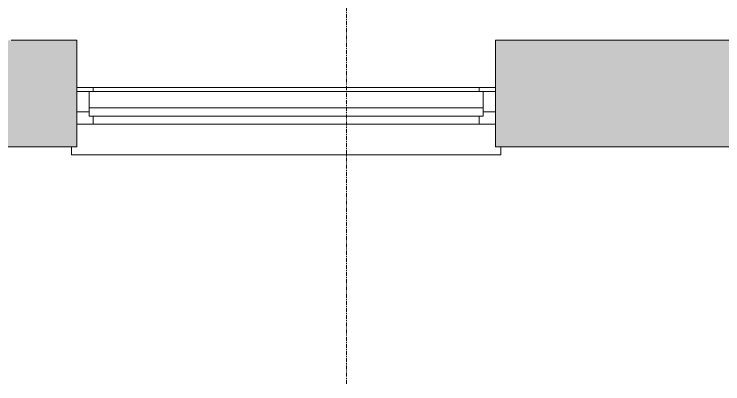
# Model space of a CAD drawing. Header units: inches. Extents: x 29752 to 31446, y 4278 to 5722.
# Drawn here: x 31050.8 to 31137.3, y 4277.8 to 4322.9 of the extents above; entities that cross this region are included whole.
import ezdxf

# ---------------------------------------------------------------- set-up
doc = ezdxf.new("R2010")
doc.units = ezdxf.units.IN
doc.header["$MEASUREMENT"] = 0
doc.linetypes.add('Grid Line 1_2_', pattern=[0.875, 0.5, -0.125, 0.125, -0.125])
for name, color, linetype, lineweight in [('1900 Duke Street_2nd Flr_LINKED_dwg', 8, 'Continuous', 9), ('A-GLAZ-CURT', 52, 'Continuous', 9), ('A-GLAZ-CWMG', 51, 'Continuous', 9), ('A-WALL', 113, 'Continuous', 13), ('A-WALL-PATT', 111, 'Continuous', 13), ('AE-GLAZING', 7, 'Continuous', 9), ('AE-SILL', 7, 'Continuous', 9), ('S-GRID', 1, 'Continuous', 9)]:
    doc.layers.add(name, color=color, linetype=linetype, lineweight=lineweight)

# ---------------------------------------------------------------- blocks, each defined once
blk = doc.blocks.new('1900 Duke Street_2nd Flr_LINKED_dwg-5565117-FIRST FLOOR POWER _ SIGNAL')
at = {"layer": 'AE-GLAZING'}
for p, q in [((1961.875, -64.875), (2009, -64.875)), ((1959.875, -69.375), (1961.875, -69.375)), ((2009, -69.375), (2011, -69.375))]:
    blk.add_line(p, q, dxfattribs=at)
at = {"layer": 'AE-GLAZING', "flags": 128}
for points in [[(1961.875, -65.375), (1961.875, -64.875), (1959.875, -64.875)], [(2011, -64.875), (2009, -64.875), (2009, -65.375)], [(1961.875, -68.375), (1961.875, -69.375), (2009, -69.375), (2009, -68.375)]]:
    blk.add_lwpolyline(points, dxfattribs=at)
at = {"layer": 'AE-SILL', "flags": 128}
blk.add_lwpolyline([(2011.625, -72.125), (2011.625, -73.125), (1959.25, -73.125), (1959.25, -72.125)], dxfattribs=at)
blk = doc.blocks.new('System Panel - Glazed-6343429-FIRST FLOOR POWER _ SIGNAL')
at = {"layer": 'A-GLAZ-CURT', "lineweight": 13}
for p, q in [((24.0625, 1.75), (-24.0625, 1.75)), ((-24.0625, 1.75), (-24.0625, 0.75)), ((24.0625, 0.75), (24.0625, 1.75)), ((-24.0625, 0.75), (24.0625, 0.75))]:
    blk.add_line(p, q, dxfattribs=at)
blk = doc.blocks.new('Rectangular Mullion - 1_5_ x 2_5_ rectangular-6343405-FIRST FLOOR POWER _ SIGNAL')
at = {"layer": 'A-GLAZ-CWMG', "lineweight": 20}
for p, q in [((-1.5, 1.25), (0, 1.25)), ((-1.5, -1.25), (-1.5, 1.25)), ((0, 1.25), (0, -1.25)), ((0, -1.25), (-1.5, -1.25))]:
    blk.add_line(p, q, dxfattribs=at)
blk = doc.blocks.new('Rectangular Mullion - 1_5_ x 2_5_ rectangular-6343406-FIRST FLOOR POWER _ SIGNAL')
at = {"layer": 'A-GLAZ-CWMG', "lineweight": 20}
for p, q in [((0, 1.25), (-1.5, 1.25)), ((-1.5, 1.25), (-1.5, -1.25)), ((0, -1.25), (0, 1.25)), ((-1.5, -1.25), (0, -1.25))]:
    blk.add_line(p, q, dxfattribs=at)
blk = doc.blocks.new('Rectangular Mullion - 1_5_ x 2_5_ rectangular-6343341-FIRST FLOOR POWER _ SIGNAL')
at = {"layer": 'A-GLAZ-CWMG'}
blk.add_line((31059.925, 4313.436), (31108.05, 4313.436), dxfattribs=at)

msp = doc.modelspace()

# ---------------------------------------------------------------- hatches: boundary and pattern name
at = {"layer": 'A-WALL-PATT', "lineweight": 9}
for points in [[(31050.487, 4306.686), (31058.425, 4306.686), (31058.425, 4319.686), (31026.925, 4319.686), (31026.925, 4306.686), (31048.362, 4306.686)], [(31138.418, 4306.686), (31138.418, 4319.686), (31109.55, 4319.686), (31109.55, 4306.686), (31137.8, 4306.686)]]:
    msp.add_hatch(color=7, dxfattribs=at).paths.add_polyline_path(points, flags=0)

# ---------------------------------------------------------------- linework, layer by layer
at = {"layer": 'A-WALL', "color": 8, "lineweight": 20}
for p, q in [((31058.425, 4319.686), (31050.425, 4319.686)), ((31058.425, 4306.686), (31058.425, 4319.686)), ((31138.418, 4319.686), (31109.55, 4319.686)), ((31109.55, 4319.686), (31109.55, 4306.686)), ((31013.925, 4306.686), (31058.425, 4306.686)), ((31109.55, 4306.686), (31138.418, 4306.686))]:
    msp.add_line(p, q, dxfattribs=at)
at = {"layer": 'S-GRID', "linetype": 'Grid Line 1_2_'}
msp.add_line((31091.362, 4277.766), (31091.362, 5698.128), dxfattribs=at)

# ---------------------------------------------------------------- block references
at = {"layer": '1900 Duke Street_2nd Flr_LINKED_dwg', "color": 7}
msp.add_blockref('1900 Duke Street_2nd Flr_LINKED_dwg-5565117-FIRST FLOOR POWER _ SIGNAL', (29098.55, 4378.811), dxfattribs=at)
at = {"layer": 'A-GLAZ-CURT', "rotation": 180}
msp.add_blockref('System Panel - Glazed-6343429-FIRST FLOOR POWER _ SIGNAL', (31083.987, 4312.186), dxfattribs=at)
at = {"layer": 'A-GLAZ-CWMG', "extrusion": (0, 0, -1)}
msp.add_blockref('Rectangular Mullion - 1_5_ x 2_5_ rectangular-6343405-FIRST FLOOR POWER _ SIGNAL', (-31058.425, 4312.186), dxfattribs=at)
at = {"layer": 'A-GLAZ-CWMG'}
for name, p in [('Rectangular Mullion - 1_5_ x 2_5_ rectangular-6343341-FIRST FLOOR POWER _ SIGNAL', (0, 0)), ('Rectangular Mullion - 1_5_ x 2_5_ rectangular-6343406-FIRST FLOOR POWER _ SIGNAL', (31109.55, 4312.186))]:
    msp.add_blockref(name, p, dxfattribs=at)

doc.saveas('drawing.dxf')
